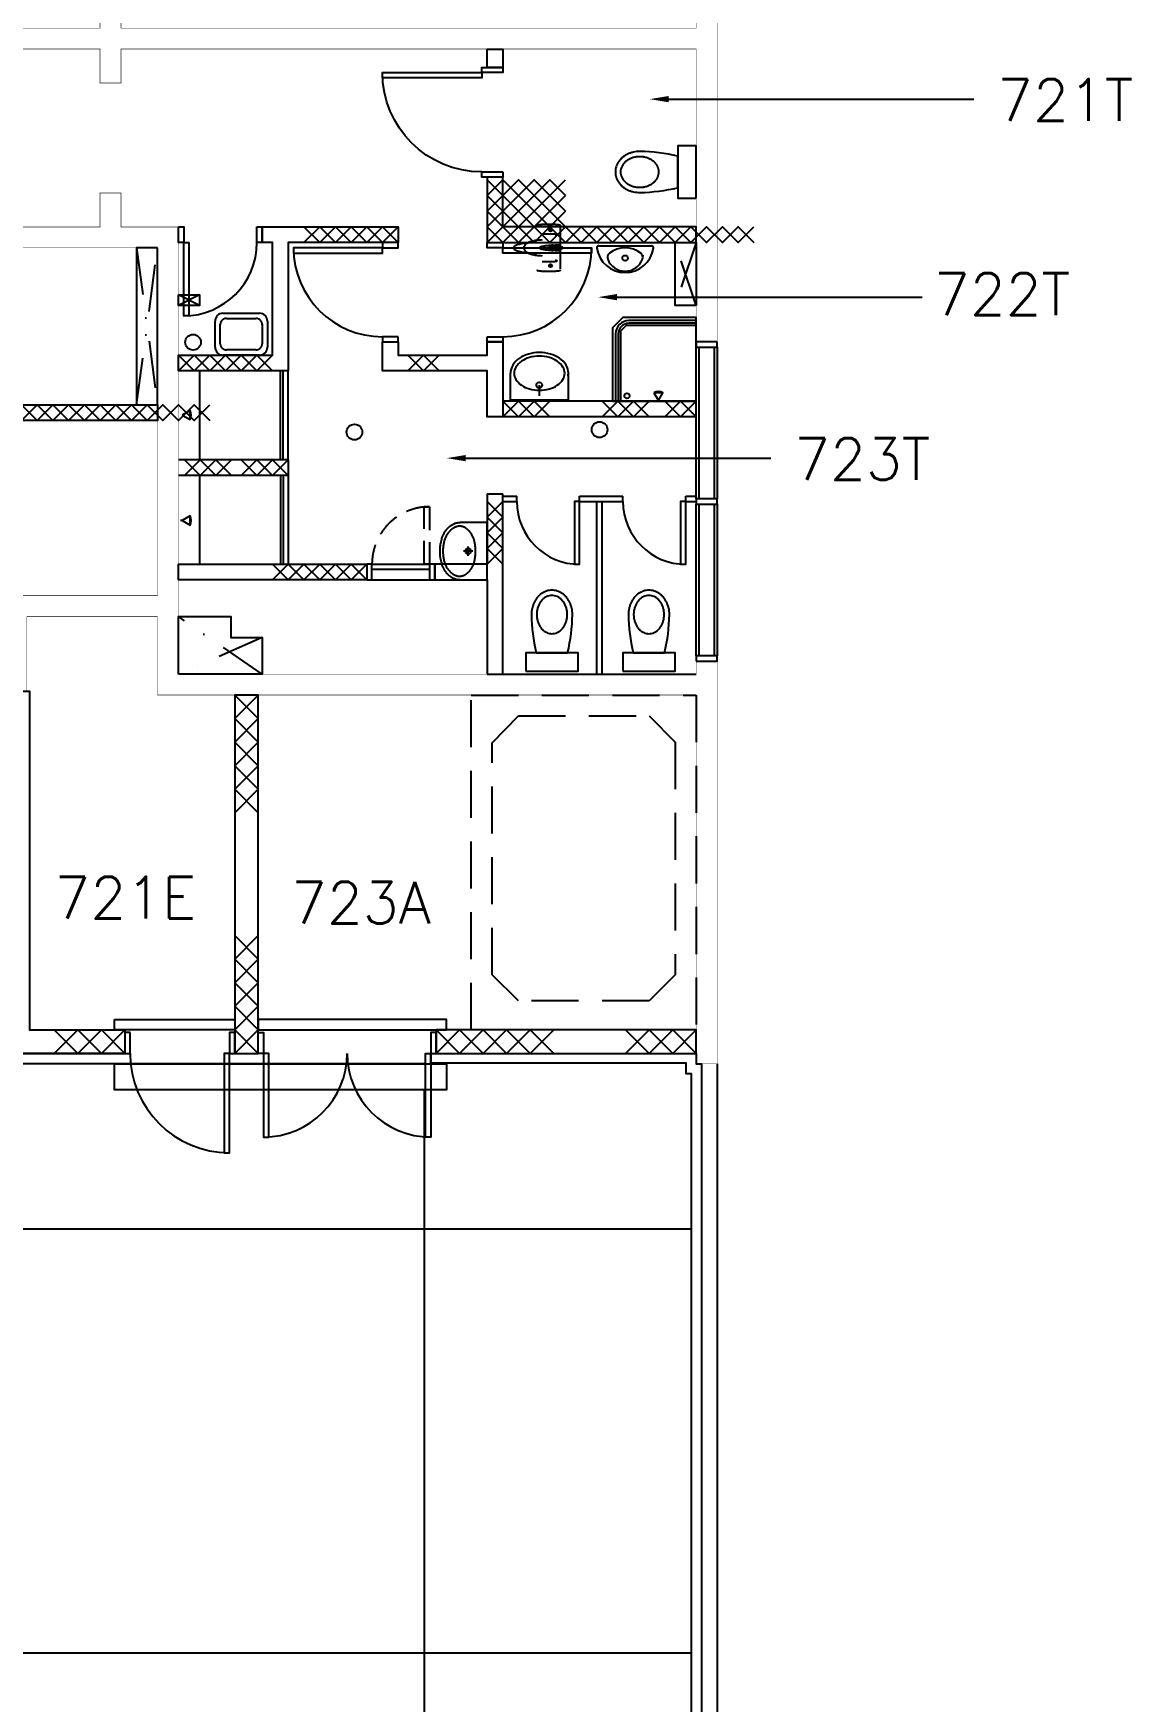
# Model space of a CAD drawing. Header units: millimetres. Extents: x -68474 to 336725, y -113450 to 40976.
# Drawn here: x 130012 to 140513, y -95946 to -80000 of the extents above; entities that cross this region are included whole.
import ezdxf

# ---------------------------------------------------------------- set-up
doc = ezdxf.new("R2010")
doc.units = ezdxf.units.MM
doc.header["$LTSCALE"] = 900
for name, pattern in [('s5152a$0$DASHDOT', [1, 0.5, -0.25, 0, -0.25]), ('s5152a$0$DASHED', [0.75, 0.5, -0.25]), ('s5152a$0$HIDDEN', [0.375, 0.25, -0.125])]:
    doc.linetypes.add(name, pattern=pattern)
for name, color, linetype in [('s5152a$0$11', 7, 'Continuous'), ('s5152a$0$20', 7, 'Continuous'), ('s5152a$0$22', 7, 'Continuous'), ('s5152a$0$23', 7, 'Continuous'), ('s5152a$0$25', 7, 'Continuous'), ('s5152a$0$30', 7, 'Continuous'), ('s5152a$0$45', 7, 'Continuous'), ('s5152a$0$49', 7, 'Continuous'), ('s5152a$0$7', 7, 'Continuous'), ('s5152a$0$DIM', 2, 'Continuous'), ('s5152a$0$NEW1', 1, 'Continuous'), ('s5152a$0$NEW2', 2, 'Continuous'), ('s5152a$0$NEW3', 3, 'Continuous'), ('s5152a$0$NEW4', 11, 'Continuous'), ('s5152a$0$ROOM-NO', 4, 'Continuous')]:
    doc.layers.add(name, color=color, linetype=linetype)
doc.styles.add('s5152a$0$STANDARD', font='SIMPLEX')

# ---------------------------------------------------------------- blocks, each defined once
blk = doc.blocks.new('s5152a$0$D1700A')
at = {"layer": 's5152a$0$30', "color": 14, "linetype": 'Continuous'}
for points in [[(0, 0), (0.05, 0), (0.05, 1), (0.1, 1), (0.1, 0.2), (0, 0.2), (0, 0)], [(1.7, 0), (1.65, 0), (1.65, 1), (1.6, 1), (1.6, 0.2), (1.7, 0.2), (1.7, 0)]]:
    blk.add_lwpolyline(points, dxfattribs=at)
for centre, start, end in [((0.05, 0.2), 0, 90), ((1.650003, 0.2), 90, 180)]:
    blk.add_arc(centre, 0.800001, start, end, dxfattribs=at)
blk = doc.blocks.new('s5152a$0$D1050A')
at = {"layer": 's5152a$0$30', "color": 4, "linetype": 'Continuous'}
for points in [[(0.05, 0.2), (0.1, 0.2), (0.1, 1.15), (0.05, 1.15)], [(0, 0), (0.05, 0), (0.05, 0.2), (0, 0.2)], [(1, 0), (1.05, 0), (1.05, 0.2), (1, 0.2)]]:
    blk.add_lwpolyline(points, close=True, dxfattribs=at)
blk.add_arc((0.05, 0.2), 0.95, 0, 90, dxfattribs=at)
blk = doc.blocks.new('s5152a$0$HAT15')
at = {"layer": 's5152a$0$22', "color": 10, "linetype": 'Continuous'}
for points in [[(0, 0.15), (0.15, 0), (0.3, 0.15), (0.45, 0), (0.6, 0.15), (0.75, 0)], [(0, 0), (0.15, 0.15), (0.3, 0), (0.45, 0.15), (0.6, 0), (0.75, 0.15)]]:
    blk.add_lwpolyline(points, dxfattribs=at)
blk = doc.blocks.new('s5152a$0$SWHB')
at = {"layer": 's5152a$0$49', "color": 2, "linetype": 'Continuous'}
for p, q in [((0.025, 0.4), (0.025, 0)), ((0.105, 0.37), (0.135, 0.37)), ((0.12, 0.385), (0.12, 0.355)), ((0.07, 0.2), (0.14, 0.2)), ((0.105, 0.165), (0.105, 0.235)), ((0.135, 0.03), (0.105, 0.03)), ((0.12, 0.045), (0.12, 0.015))]:
    blk.add_line(p, q, dxfattribs=at)
for points in [[(0.25, 0.413729, 0.099389), (0.246676, 0.415538, 0.020579), (0.242932, 0.41655, 0.019083), (0.235844, 0.418024, 0.009327), (0.228678, 0.419094, 0.008163), (0.218459, 0.42028, 0.005426), (0.208211, 0.421189, 0.004951), (0.195575, 0.422052, 0.003907), (0.182925, 0.422692, 0.003707), (0.168737, 0.423195, 0.00331), (0.154543, 0.4235, 0.003249), (0.139772, 0.423625, 0.003224), (0.125, 0.423559, 0.003268), (0.110652, 0.42331, 0.003598), (0.096309, 0.422864, 0.003771), (0.083361, 0.422273, 0.004679), (0.070425, 0.421463, 0.005094), (0.059755, 0.42059, 0.007423), (0.049112, 0.419451, 0.008434), (0.041434, 0.418396, 0.016175), (0.033822, 0.416966, 0.018015), (0.029563, 0.415922, 0.070243), (0.025598, 0.414176, 0.179913), (0.02471, 0.412769, 0.268919), (0.025, 0.411272)], [(0.2, 0.329225, 0.006402), (0.192472, 0.329918, 0.004385), (0.18493, 0.330448, 0.004026), (0.175781, 0.33094, 0.003243), (0.166627, 0.331299, 0.003094), (0.156484, 0.33157, 0.002809), (0.146339, 0.331722, 0.002771), (0.135894, 0.331762, 0.002793), (0.125449, 0.331686, 0.002845), (0.115413, 0.331501, 0.003188), (0.10538, 0.331194, 0.00336), (0.096437, 0.330806, 0.004261), (0.0875, 0.330281, 0.004671), (0.080256, 0.329729, 0.007043), (0.073028, 0.329008, 0.008047), (0.067968, 0.328359, 0.016609), (0.062949, 0.327461, 0.017138), (0.06033, 0.326865, 0.092607), (0.057951, 0.325747, 0.297366), (0.057783, 0.324838, 0.184769), (0.058374, 0.323982, 0.063782), (0.0612, 0.322911, 0.015332), (0.064189, 0.322287, 0.014045), (0.069577, 0.321416, 0.007274), (0.075, 0.320776)], [(0.075, 0.2125, 0.005438), (0.065292, 0.212396, 0.005719), (0.055589, 0.212074, 0.005905), (0.046536, 0.211566, 0.00692), (0.0375, 0.210826, 0.007399), (0.029716, 0.209967, 0.009905), (0.021967, 0.208839, 0.011032), (0.015969, 0.207717, 0.017937), (0.010048, 0.20625, 0.020879), (0.006189, 0.204996, 0.047975), (0.002556, 0.203236, 0.068124), (0.00084, 0.201861, 0.186356), (0, 0.2, 0.186356), (0.00084, 0.19814, 0.068124), (0.002556, 0.196765, 0.047975), (0.006189, 0.195004, 0.020879), (0.010048, 0.19375, 0.017937), (0.015969, 0.192284, 0.011032), (0.021967, 0.191161, 0.009905), (0.029716, 0.190034, 0.007399), (0.0375, 0.189175, 0.00692), (0.046536, 0.188435, 0.005905), (0.055589, 0.187926, 0.005719), (0.065292, 0.187605, 0.005438), (0.075, 0.1875)], [(0.025, 0.175, 0.004078), (0.050886, 0.17521, 0.004292), (0.076764, 0.175852, 0.004433), (0.100894, 0.176868, 0.005207), (0.125, 0.17835, 0.005573), (0.145738, 0.180065, 0.007505), (0.166422, 0.182323, 0.00837), (0.182374, 0.184559, 0.013844), (0.198205, 0.1875, 0.016014), (0.208381, 0.189964, 0.039812), (0.218186, 0.19353, 0.055445), (0.222657, 0.196087, 0.233017), (0.225, 0.2, 0.233017), (0.222657, 0.203914, 0.055445), (0.218186, 0.206471, 0.039812), (0.208381, 0.210036, 0.016014), (0.198205, 0.2125, 0.013844), (0.182374, 0.215442, 0.00837), (0.166422, 0.217678, 0.007505), (0.145738, 0.219935, 0.005573), (0.125, 0.221651, 0.005207), (0.100894, 0.223132, 0.004433), (0.076764, 0.224149, 0.004292), (0.050886, 0.224791, 0.004078), (0.025, 0.225)], [(0.2, 0.125, 0.013988), (0.222684, 0.125631, 0.014591), (0.245294, 0.127556, 0.014992), (0.266519, 0.130626, 0.01706), (0.2875, 0.135048, 0.018032), (0.305868, 0.140275, 0.02254), (0.323744, 0.146967, 0.024565), (0.338112, 0.153929, 0.033825), (0.351555, 0.1625, 0.038083), (0.361154, 0.170753, 0.055183), (0.369038, 0.180589, 0.062682), (0.373365, 0.189909, 0.076588), (0.375001, 0.2, 0.076588), (0.373365, 0.210092, 0.062682), (0.369038, 0.219412, 0.055183), (0.361154, 0.229248, 0.038083), (0.351555, 0.2375, 0.033825), (0.338112, 0.246072, 0.024565), (0.323744, 0.253033, 0.02254), (0.305868, 0.259726, 0.018032), (0.2875, 0.264952, 0.01706), (0.266519, 0.269374, 0.014992), (0.245294, 0.272445, 0.014591), (0.222684, 0.27437, 0.013988), (0.2, 0.275)], [(0.25, 0.15, 0.007251), (0.27913, 0.150419, 0.007617), (0.308235, 0.151704, 0.00786), (0.335411, 0.15374, 0.009172), (0.362501, 0.156699, 0.009791), (0.385893, 0.160142, 0.012973), (0.4091, 0.164645, 0.014411), (0.427178, 0.169161, 0.022771), (0.444856, 0.175, 0.026586), (0.456617, 0.18014, 0.054634), (0.467334, 0.187059, 0.074244), (0.472615, 0.19285, 0.144765), (0.475001, 0.2, 0.144765), (0.472615, 0.207151, 0.074244), (0.467334, 0.212941, 0.054634), (0.456617, 0.219861, 0.026586), (0.444856, 0.225, 0.022771), (0.427178, 0.23084, 0.014411), (0.4091, 0.235356, 0.012973), (0.385893, 0.239859, 0.009791), (0.362501, 0.243302, 0.009172), (0.335411, 0.246261, 0.00786), (0.308235, 0.248297, 0.007617), (0.27913, 0.249581, 0.007251), (0.25, 0.25)], [(0.075, 0.079225, 0.007274), (0.069577, 0.078584, 0.014045), (0.064189, 0.077714, 0.015332), (0.0612, 0.07709, 0.063782), (0.058374, 0.076018, 0.184769), (0.057783, 0.075163, 0.297366), (0.057951, 0.074253, 0.092607), (0.06033, 0.073136, 0.017138), (0.062949, 0.072539, 0.016609), (0.067968, 0.071642, 0.008047), (0.073028, 0.070993, 0.007043), (0.080256, 0.070272, 0.004671), (0.0875, 0.06972, 0.004261), (0.096437, 0.069195, 0.00336), (0.10538, 0.068806, 0.003188), (0.115413, 0.0685, 0.002845), (0.125449, 0.068315, 0.002793), (0.135894, 0.068239, 0.002771), (0.146339, 0.068279, 0.002809), (0.156484, 0.06843, 0.003094), (0.166627, 0.068701, 0.003243), (0.175781, 0.069061, 0.004026), (0.18493, 0.069553, 0.004385), (0.192472, 0.070083, 0.006402), (0.2, 0.070776)], [(0.025, -0.011271, 0.268919), (0.02471, -0.012768, 0.179913), (0.025598, -0.014175, 0.070243), (0.029563, -0.015921, 0.018015), (0.033822, -0.016965, 0.016175), (0.041434, -0.018396, 0.008434), (0.049112, -0.019451, 0.007423), (0.059755, -0.02059, 0.005094), (0.070425, -0.021462, 0.004679), (0.083361, -0.022272, 0.003771), (0.096309, -0.022863, 0.003598), (0.110652, -0.023309, 0.003268), (0.125, -0.023558, 0.003224), (0.139772, -0.023624, 0.003249), (0.154543, -0.023499, 0.00331), (0.168737, -0.023195, 0.003707), (0.182925, -0.022691, 0.003907), (0.195575, -0.022052, 0.004951), (0.208211, -0.021188, 0.005426), (0.218459, -0.02028, 0.008163), (0.228678, -0.019093, 0.009327), (0.235844, -0.018023, 0.019083), (0.242932, -0.016549, 0.020579), (0.246676, -0.015537, 0.099389), (0.25, -0.013729)]]:
    blk.add_lwpolyline(points, format="xyb", dxfattribs=at)
for centre, radius in [((0.12, 0.370001), 0.015), ((0.105, 0.2), 0.025), ((0.12, 0.03), 0.015)]:
    blk.add_circle(centre, radius, dxfattribs=at)
blk = doc.blocks.new('s5152a$0$H900')
at = {"layer": 's5152a$0$22', "color": 1, "linetype": 'Continuous'}
for points in [[(0, 0), (0.15, 0.15), (0.3, 0), (0.45, 0.15), (0.6, 0), (0.75, 0.15), (0.9, 0)], [(0, 0.15), (0.15, 0), (0.3, 0.15), (0.45, 0), (0.6, 0.15), (0.75, 0), (0.9, 0.15)]]:
    blk.add_lwpolyline(points, dxfattribs=at)
blk = doc.blocks.new('s5152a$0$CSINK')
at = {"layer": 's5152a$0$49', "color": 2, "linetype": 'Continuous'}
for p, q in [((0, 0.075), (0, 0.325)), ((0.075, 0.4), (0.425, 0.4)), ((0.11, 0.35), (0.39, 0.35)), ((0.5, 0.325), (0.5, 0.075)), ((0.05, 0.1062), (0.05, 0.2938)), ((0.45, 0.2938), (0.45, 0.1062)), ((0.425, 0), (0.075, 0)), ((0.39, 0.05), (0.11, 0.05))]:
    blk.add_line(p, q, dxfattribs=at)
for points in [[(0.11, 0.350001, 0.03065), (0.102177, 0.349519, 0.030839), (0.094471, 0.348084, 0.030964), (0.08706, 0.345725, 0.031496), (0.08, 0.342465, 0.031724), (0.0735, 0.338393, 0.032492), (0.067574, 0.333525, 0.032773), (0.06242, 0.328016, 0.033593), (0.058039, 0.321876, 0.033855), (0.054579, 0.315296, 0.034491), (0.052045, 0.308309, 0.03465), (0.050517, 0.301101, 0.034891), (0.05, 0.29375)], [(0.450001, 0.29375, 0.034891), (0.449484, 0.301101, 0.03465), (0.447956, 0.308309, 0.034491), (0.445422, 0.315296, 0.033855), (0.441962, 0.321876, 0.033593), (0.437581, 0.328016, 0.032773), (0.432427, 0.333525, 0.032492), (0.426501, 0.338393, 0.031724), (0.420001, 0.342465, 0.031496), (0.412941, 0.345725, 0.030964), (0.40553, 0.348084, 0.030839), (0.397824, 0.349519, 0.03065), (0.390001, 0.350001)], [(0.05, 0.10625, 0.034891), (0.050517, 0.0989, 0.03465), (0.052045, 0.091692, 0.034491), (0.054579, 0.084704, 0.033855), (0.058039, 0.078125, 0.033593), (0.06242, 0.071985, 0.032773), (0.067574, 0.066475, 0.032492), (0.0735, 0.061608, 0.031724), (0.08, 0.057536, 0.031496), (0.08706, 0.054276, 0.030964), (0.094471, 0.051917, 0.030839), (0.102177, 0.050482, 0.03065), (0.11, 0.05)], [(0.390001, 0.05, 0.03065), (0.397824, 0.050482, 0.030839), (0.40553, 0.051917, 0.030964), (0.412941, 0.054276, 0.031496), (0.420001, 0.057536, 0.031724), (0.426501, 0.061608, 0.032492), (0.432427, 0.066475, 0.032773), (0.437581, 0.071985, 0.033593), (0.441962, 0.078125, 0.033855), (0.445422, 0.084704, 0.034491), (0.447956, 0.091692, 0.03465), (0.449484, 0.0989, 0.034891), (0.450001, 0.10625)]]:
    blk.add_lwpolyline(points, format="xyb", dxfattribs=at)
for centre, start, end in [((0.075, 0.325001), 90, 180), ((0.425001, 0.325001), 0, 90), ((0.075, 0.075), 180, 270), ((0.425001, 0.075), 270, 0)]:
    blk.add_arc(centre, 0.075, start, end, dxfattribs=at)
blk = doc.blocks.new('s5152a$0$WHB')
at = {"layer": 's5152a$0$49', "color": 2, "linetype": 'Continuous'}
for p, q in [((-0.275, -0.1358), (-0.275, -0.224)), ((-0.319, -0.18), (-0.231, -0.18))]:
    blk.add_line(p, q, dxfattribs=at)
blk.add_lwpolyline([(-0.5499, -0.257), (-0.5499, 0), (0, 0), (0, -0.257)], dxfattribs=at)
for points in [[(-0.2749, -0.1127, 0.004239), (-0.289204, -0.113251, 0.002651), (-0.3035, -0.114, 0.003533), (-0.31721, -0.114869, 0.006003), (-0.3309, -0.116, 0.015073), (-0.34193, -0.117427, 0.005128), (-0.3529, -0.1193, 0.012086), (-0.365606, -0.121897, 0.007915), (-0.3782, -0.125, 0.017555), (-0.394382, -0.129857, 0.016389), (-0.4102, -0.1358, 0.012678), (-0.421941, -0.140931, 0.028606), (-0.4332, -0.147, 0.005075), (-0.441524, -0.152288, 0.008504), (-0.4497, -0.1578, 0.002696), (-0.457488, -0.163282, 0.012777), (-0.4651, -0.169, 0.01603), (-0.471331, -0.174302, 0.016779), (-0.4772, -0.18, 0.006146), (-0.482301, -0.18541, 0.012077), (-0.4872, -0.191, 0.004888), (-0.491647, -0.196462, 0.003638), (-0.496, -0.202, 0.008947), (-0.499981, -0.207341, 0.006073), (-0.5038, -0.2128, 0.039408), (-0.506807, -0.218138, 0.017301), (-0.5092, -0.2238, 0.017623), (-0.513063, -0.234644, 0.033372), (-0.5158, -0.2458, 0.018563), (-0.516526, -0.251381, 0.012968), (-0.5169, -0.257, 0.012131), (-0.517005, -0.262402, 0.016663), (-0.5168, -0.2678, 0.029632), (-0.515325, -0.278934, 0.031912), (-0.5125, -0.2898, 0.01542), (-0.510432, -0.295474, 0.017108), (-0.508, -0.301, 0.002382), (-0.505364, -0.306433, 0.00952), (-0.5026, -0.3118, 0.009627), (-0.499383, -0.317448, 0.005168), (-0.496, -0.323, 0.013642), (-0.4923, -0.328605, 0.013648), (-0.4883, -0.334, 0.020386), (-0.483532, -0.339563, 0.012995), (-0.4784, -0.3448, 0.006177), (-0.472406, -0.350518, 0.012992), (-0.4662, -0.356, 0.001911), (-0.459656, -0.361407, -0.00085), (-0.4531, -0.3668, -0.002763), (-0.446549, -0.372299, 0.002623), (-0.44, -0.3778, 0.05247), (-0.430413, -0.38396, 0.00623), (-0.4201, -0.389, 0.021349), (-0.40648, -0.394932, 0.010161), (-0.3925, -0.4, 0.016064), (-0.372847, -0.406015, 0.009991), (-0.3529, -0.411, 0.017366), (-0.335986, -0.414265, 0.012989), (-0.3189, -0.4165, 0.01392), (-0.296931, -0.418207, 0.013692), (-0.2749, -0.4187, 0.012459), (-0.252921, -0.41804, 0.012166), (-0.231, -0.4163, 0.011998), (-0.213873, -0.414128, 0.016069), (-0.1969, -0.411, 0.011274), (-0.176834, -0.406224, 0.025447), (-0.1572, -0.4, 0.011112), (-0.144438, -0.394863, 0.017831), (-0.132, -0.389, 0.002905), (-0.121887, -0.383776, 0.025327), (-0.1121, -0.378, 0.00801), (-0.10424, -0.372551, 0.011565), (-0.0966, -0.3668, 0.003173), (-0.089937, -0.361475, 0.008314), (-0.0834, -0.356, 0.007853), (-0.077264, -0.350493, 0.007586), (-0.0713, -0.3448, 0.011579), (-0.066181, -0.339552, 0.019406), (-0.0614, -0.334, 0.014434), (-0.057382, -0.328617, 0.016024), (-0.0537, -0.323, 0.005126), (-0.050381, -0.31744, 0.007114), (-0.0472, -0.3118, 0.007738), (-0.044393, -0.306429, 0.002848), (-0.0417, -0.301, 0.021656), (-0.039297, -0.295482, 0.014757), (-0.0373, -0.2898, 0.027907), (-0.034472, -0.279028, 0.034296), (-0.033, -0.268, 0.016613), (-0.032856, -0.262501, 0.009533), (-0.033, -0.257, 0.010392), (-0.033345, -0.251385, 0.017332), (-0.034, -0.2458, 0.037977), (-0.036661, -0.234723, 0.020366), (-0.0406, -0.224, 0.016669), (-0.043134, -0.21826, 0.03136), (-0.0462, -0.2128, 0.006089), (-0.049858, -0.207335, 0.01105), (-0.0537, -0.202, 0.005719), (-0.05808, -0.196344, 0.006781), (-0.0626, -0.1908, 0.012108), (-0.067454, -0.185313, 0.005553), (-0.0725, -0.18, 0.016017), (-0.078354, -0.174343, 0.010389), (-0.0845, -0.169, 0.020034), (-0.092125, -0.163162, 0.010765), (-0.1001, -0.1578, 0.013175), (-0.109299, -0.15223, 0.005172), (-0.1187, -0.147, 0.012528), (-0.130085, -0.141168, 0.007684), (-0.1417, -0.1358, 0.017552), (-0.156402, -0.129848, 0.019466), (-0.1715, -0.125, 0.012068), (-0.184124, -0.121804, 0.015156), (-0.1969, -0.1193, 0.00473), (-0.20783, -0.117603, 0.008692), (-0.2188, -0.1162, 0.005092), (-0.232536, -0.114838, 0.0067), (-0.2463, -0.1138, 0.005974), (-0.260594, -0.113101, 0.004448), (-0.2749, -0.1127)], [(-0.5499, -0.257, -0.002263), (-0.549724, -0.267938, 0.036796), (-0.5488, -0.2788, 0.020421), (-0.546385, -0.289895, 0.014498), (-0.5432, -0.3008, 0.010932), (-0.539394, -0.312137, 0.038908), (-0.5345, -0.323, 0.008498), (-0.528085, -0.334012, 0.008482), (-0.5213, -0.3448, -0.000875), (-0.517665, -0.350522, 0.031206), (-0.5137, -0.356, 0.012082), (-0.508833, -0.361474, 0.003111), (-0.5038, -0.3668, 0.003418), (-0.498358, -0.372457, 0.006942), (-0.4928, -0.378, 0.02136), (-0.486346, -0.383668, 0.004577), (-0.4796, -0.389, 0.010329), (-0.472016, -0.394741, 0.020459), (-0.4641, -0.4, 0.011097), (-0.454214, -0.405612, 0.000222), (-0.4442, -0.411, 0.005265), (-0.433797, -0.416491, 0.003486), (-0.4233, -0.4218, 0.03693), (-0.407126, -0.428284, 0.017242), (-0.3903, -0.433, 0.00772), (-0.365676, -0.438744, 0.00623), (-0.3409, -0.4438, 0.007249), (-0.329931, -0.445752, 0.011082), (-0.3189, -0.4473, 0.017141), (-0.296937, -0.44907, 0.013335), (-0.2749, -0.4495, 0.011832), (-0.252918, -0.448864, 0.013868), (-0.231, -0.4471, 0.010346), (-0.219921, -0.445647, 0.007504), (-0.2089, -0.4438, 0.007334), (-0.183976, -0.438946, 0.014721), (-0.1593, -0.433, 0.021098), (-0.143742, -0.427981, 0.016671), (-0.1286, -0.4218, 0.002597), (-0.116958, -0.416588, 0.013831), (-0.1055, -0.411, 0.006107), (-0.095486, -0.405597, 0.013889), (-0.0857, -0.3998, 0.009703), (-0.077806, -0.394602, 0.01659), (-0.0702, -0.389, 0.007376), (-0.063502, -0.383568, 0.018682), (-0.0571, -0.3778, 0.004037), (-0.051612, -0.372338, 0.002917), (-0.0462, -0.3668, 0.003488), (-0.041091, -0.361454, 0.007308), (-0.0361, -0.356, 0.034111), (-0.032062, -0.350644, 0.001258), (-0.0284, -0.345, 0.012547), (-0.021568, -0.33404, 0.008451), (-0.0152, -0.3228, 0.032813), (-0.01028, -0.312022, 0.01499), (-0.0064, -0.3008, 0.017513), (-0.003328, -0.2899, 0.020828), (-0.0011, -0.2788, 0.031844), (-0.000225, -0.267931, -0.001864), (0, -0.257)]]:
    blk.add_lwpolyline(points, format="xyb", dxfattribs=at)
blk.add_circle((-0.274895, -0.179899), 0.0275, dxfattribs=at)
blk = doc.blocks.new('s5152a$0$H600')
at = {"layer": 's5152a$0$22', "color": 10, "linetype": 'Continuous'}
for points in [[(0, 0), (0.15, 0.15), (0.3, 0), (0.45, 0.15), (0.6, 0)], [(0, 0.15), (0.15, 0), (0.3, 0.15), (0.45, 0), (0.6, 0.15)]]:
    blk.add_lwpolyline(points, dxfattribs=at)
blk = doc.blocks.new('s5152a$0$H750')
at = {"layer": 's5152a$0$22', "color": 11, "linetype": 'Continuous'}
for points in [[(0, 0.15), (0.15, 0), (0.3, 0.15), (0.45, 0), (0.6, 0.15), (0.75, 0)], [(0, 0), (0.15, 0.15), (0.3, 0), (0.45, 0.15), (0.6, 0), (0.75, 0.15)]]:
    blk.add_lwpolyline(points, dxfattribs=at)
blk = doc.blocks.new('s5152a$0$H450')
at = {"layer": 's5152a$0$22', "color": 10, "linetype": 'Continuous'}
for points in [[(0, 0), (0.15, 0.15), (0.3, 0), (0.45, 0.15)], [(0, 0.15), (0.15, 0), (0.3, 0.15), (0.45, 0)]]:
    blk.add_lwpolyline(points, dxfattribs=at)

msp = doc.modelspace()

# ---------------------------------------------------------------- linework, layer by layer
at = {"layer": 's5152a$0$11', "color": 2, "linetype": 's5152a$0$DASHDOT'}
for p, q in [((131000, -82050), (131200, -83550)), ((131000, -83550), (131200, -82050)), ((136350, -82600), (136150, -82000)), ((136350, -82000), (136150, -82600)), ((136350, -82000), (136150, -82600)), ((136350, -82600), (136150, -82000)), ((131600, -82600), (131400, -82500)), ((131600, -82500), (131400, -82600)), ((132200, -86125), (131400, -85575)), ((132200, -85775), (131400, -86125))]:
    msp.add_line(p, q, dxfattribs=at)
at = {"layer": 's5152a$0$11', "color": 3, "linetype": 'Continuous', "const_width": 5}
for points in [[(129750.2, -75749.8), (129750.2, -75550), (130850.2, -75549.8), (130850.2, -79950), (136350, -79950), (136350, -78799.9), (136550.2, -78799.9), (136550.2, -82949.9), (136350, -82949.9), (136350, -80150), (130850.2, -80150), (130850.2, -80475), (130650.2, -80475), (130650.2, -80150), (129750, -80150), (129750, -79950), (130650.2, -79950), (130650.2, -75749.8)], [(129750, -82050), (129750, -81850), (130650, -81850), (130650, -81525), (130850, -81525), (130850, -81850), (131400, -81850), (131400, -86125), (136350, -86125), (136350, -86000), (136550, -86000), (136550.2, -89850), (136350.2, -89850), (136350, -86325), (131200, -86325), (131200, -85575), (129950, -85575), (129950, -86287.4), (129750, -86287.4), (129750, -85375), (131200, -85375), (131200, -82050)]]:
    msp.add_lwpolyline(points, close=True, dxfattribs=at)
at = {"layer": 's5152a$0$11', "color": 14, "linetype": 'Continuous'}
msp.add_lwpolyline([(134350, -82000), (134500, -82000), (134500, -82000), (136350, -82000), (136350, -81850), (134500, -81850), (134500, -81375), (134350, -81375)], close=True, dxfattribs=at)
at = {"layer": 's5152a$0$11', "color": 2, "linetype": 'Continuous'}
for points in [[(131200, -82050), (131000, -82050), (131000, -83550), (131200, -83550)], [(136350, -82600), (136150, -82600), (136150, -82000), (136350, -82000)], [(136350, -82600), (136150, -82600), (136150, -82000), (136350, -82000)], [(131400, -82500), (131600, -82500), (131600, -82600), (131400, -82600)], [(131400, -86125), (131400, -85575), (131900, -85575), (131900, -85775), (132200, -85775), (132200, -86125)]]:
    msp.add_lwpolyline(points, close=True, dxfattribs=at)
at = {"layer": 's5152a$0$11', "color": 1, "linetype": 'Continuous'}
msp.add_lwpolyline([(129750, -83550), (129750, -83550), (129900, -83550), (129900, -83550), (131200, -83550), (131200, -83700), (129750, -83700)], close=True, dxfattribs=at)
at = {"layer": 's5152a$0$11', "color": 2, "linetype": 's5152a$0$DASHED'}
for points in [[(136350, -89524), (134200, -89524), (134200, -86325), (136350, -86325)], [(135900, -89249), (134650, -89249), (134400, -88999), (134400, -86781), (134650, -86525), (135900, -86525), (136150, -86775), (136150, -88999)]]:
    msp.add_lwpolyline(points, close=True, dxfattribs=at)
at = {"layer": 's5152a$0$20'}
for p, q in [((133744.01132, -83225), (133594.01162, -83075)), ((133744.01132, -83075), (133594.01282, -83224.9985))]:
    msp.add_line(p, q, dxfattribs=at)
at = {"layer": 's5152a$0$20', "color": 14, "linetype": 'Continuous'}
for p, q in [((134350, -84400.10055), (134350, -85075)), ((134350, -84400.10055), (134500, -84400.10055)), ((134500, -85075), (134500, -84400.10055)), ((134350, -85075), (133850, -85075)), ((133850, -85075), (133850, -85225)), ((134500, -86125), (134500, -85075)), ((133850, -85225), (134350, -85225)), ((134350, -85225), (134350, -86125)), ((134350, -86125), (134500, -86125))]:
    msp.add_line(p, q, dxfattribs=at)
for points in [[(134350, -80150), (134500, -80150), (134500, -80325), (134350, -80325)], [(132450, -83225), (131400, -83225), (131400, -83075), (132300, -83075), (132300, -82000), (132200, -82000), (132200, -81850), (133500, -81850), (133500, -82000), (132450, -82000)], [(133200, -85225), (131400, -85225), (131400, -85075), (133200, -85075)]]:
    msp.add_lwpolyline(points, close=True, dxfattribs=at)
at = {"layer": 's5152a$0$20'}
msp.add_lwpolyline([(134500.0012, -83075), (134500, -83225), (134500, -83666.18343), (134350, -83666.18343), (134350, -83225), (133350, -83225), (133350, -82950), (133500, -82950), (133500, -83075), (134350, -83075), (134350, -82950), (134500, -82950), (134500, -83075)], dxfattribs=at)
at = {"layer": 's5152a$0$20', "color": 11, "linetype": 'Continuous'}
for points in [[(128800.1, -86512.4), (128800.1, -86287.4), (129975, -86287.4), (129975, -89524.5), (130887.5, -89524.5), (130887.5, -89749.5), (129750, -89749.5), (129750, -86512.4)], [(131937.5, -89749.5), (132162.5, -89749.5), (132162.5, -86325), (131937.5, -86325)], [(133862.5, -89749.5), (136350, -89749.5), (136350, -89524.5), (133862.5, -89524.5)]]:
    msp.add_lwpolyline(points, close=True, dxfattribs=at)
at = {"layer": 's5152a$0$23', "color": 6, "linetype": 'Continuous'}
for points in [[(136550, -82949.9), (136350, -82949.9), (136350, -82999.9), (136550, -82999.9)], [(136375, -84450), (136350, -84450), (136350, -82999.9), (136375, -82999.9)], [(136550, -84450), (136525, -84450), (136525, -82999.9), (136550, -82999.9)], [(136550, -84450), (136350, -84450), (136350, -84500), (136550, -84500)], [(136375, -85950), (136350, -85950), (136350, -84500), (136375, -84500)], [(136550, -85950), (136525, -85950), (136525, -84500), (136550, -84500)], [(136350, -86000), (136550, -86000), (136550, -85950), (136350, -85950)]]:
    msp.add_lwpolyline(points, close=True, dxfattribs=at)
at = {"layer": 's5152a$0$23', "color": 2, "linetype": 'Continuous'}
for points in [[(112755.1, -111755), (129655, -111755), (129655, -101005), (136304.5, -101005), (136305.2, -89945), (136255.2, -89945), (136255.2, -89844.5), (133812.5, -89844.5), (133812.5, -89749.5), (136350, -89749.5), (136350.2, -89850), (136400.2, -89850), (136399.5, -101100), (129750, -101100), (129750, -111850), (112630.4, -111850)], [(136550.2, -89850), (136549.5, -101250), (129900, -101250), (129900, -112000), (112432.7, -112000)]]:
    msp.add_lwpolyline(points, dxfattribs=at)
at = {"layer": 's5152a$0$25', "color": 14, "linetype": 'Continuous'}
msp.add_line((133762.5, -89849.5), (129650, -89849.5), dxfattribs=at)
msp.add_lwpolyline([(120700.1, -86512.4), (122700.1, -86512.4), (125700.1, -86512.4), (129750, -86512.4), (129750, -89749.5), (130887.5, -89749.5)], dxfattribs=at)
at = {"layer": 's5152a$0$25', "color": 4, "linetype": 'Continuous'}
msp.add_lwpolyline([(130787.5, -89849.5), (133962.5, -89849.5), (133962.5, -90099.5), (130787.5, -90099.5)], close=True, dxfattribs=at)
at = {"layer": 's5152a$0$30', "color": 4, "linetype": 'Continuous'}
msp.add_line((133250, -85225), (133800, -85225), dxfattribs=at)
for points in [[(131400, -81850), (131450, -81850), (131450, -82000), (131400, -82000)], [(132150, -81850), (132200, -81850), (132200, -82000), (132150, -82000)], [(131450, -82000), (131500, -82000), (131500, -82700), (131450, -82700)], [(133350, -82050), (132500, -82050), (132500, -82100), (133350, -82100), (133350, -82050), (133500, -82050), (133500, -82000), (133350, -82000)], [(134500, -82050), (135350, -82050), (135350, -82100), (134500, -82100), (134500, -82050), (134350, -82050), (134350, -82000), (134500, -82000)], [(133500, -82900), (133350, -82900), (133350, -82950), (133500, -82950)], [(134350, -82900), (134500, -82900), (134500, -82950), (134350, -82950)], [(133250, -85075), (133200, -85075), (133200, -85225), (133250, -85225)], [(133250, -85075), (133800, -85075), (133800, -85125), (133250, -85125)], [(133850, -85075), (133800, -85075), (133800, -85225), (133850, -85225)], [(130787.5, -89424.5), (131937.5, -89424.5), (131937.5, -89524.5), (130787.5, -89524.5)], [(132162.5, -89524.5), (133962.5, -89524.5), (133962.5, -89424.5), (132162.5, -89424.5)]]:
    msp.add_lwpolyline(points, close=True, dxfattribs=at)
at = {"layer": 's5152a$0$30', "color": 4, "linetype": 's5152a$0$HIDDEN'}
msp.add_lwpolyline([(133800, -84525), (133800, -85075), (133750, -85075), (133750, -84525)], close=True, dxfattribs=at)
at = {"layer": 's5152a$0$30', "color": 4, "linetype": 'Continuous'}
for centre, radius, start, end in [((131450, -82000), 700, 270, 0), ((133350, -82050), 850, 180, 270), ((134500, -82050), 850, 270, 0)]:
    msp.add_arc(centre, radius, start, end, dxfattribs=at)
at = {"layer": 's5152a$0$30', "color": 4, "linetype": 's5152a$0$HIDDEN'}
msp.add_arc((133800, -85075), 550, 90, 180, dxfattribs=at)
at = {"layer": 's5152a$0$45', "linetype": 'Continuous'}
for centre in [(131540, -82952.7), (135425.6, -83787.9), (133082.6, -83811.1)]:
    msp.add_circle(centre, 75, dxfattribs=at)
at = {"layer": 's5152a$0$49', "color": 2, "linetype": 'Continuous'}
msp.add_line((136174.9, -81475.1), (136174.9, -81175.1), dxfattribs=at)
msp.add_lwpolyline([(135810, -81128.9, 0.027494), (135779.649, -81130.572, 0.027906), (135749.669, -81135.582, 0.028181), (135720.994, -81143.762, 0.029397), (135693.45, -81155.172, 0.029932), (135668.347, -81169.269, 0.031843), (135645.173, -81186.336, 0.032579), (135625.281, -81205.401, 0.034853), (135608.129, -81226.95, 0.035627), (135594.757, -81249.752, 0.037587), (135584.843, -81274.246, 0.038109), (135578.923, -81299.32, 0.038902), (135576.9, -81325, 0.038902), (135578.923, -81350.68, 0.038109), (135584.843, -81375.754, 0.037587), (135594.757, -81400.248, 0.035627), (135608.129, -81423.05, 0.034853), (135625.281, -81444.599, 0.032579), (135645.173, -81463.664, 0.031843), (135668.347, -81480.731, 0.029932), (135693.45, -81494.828, 0.029397), (135720.994, -81506.238, 0.028181), (135749.669, -81514.418, 0.027906), (135779.649, -81519.428, 0.027494), (135810, -81521.1)], format="xyb", dxfattribs=at)
msp.add_lwpolyline([(136350, -81575), (136350, -81075), (136175, -81075), (136175, -81575)], close=True, dxfattribs=at)
msp.add_lwpolyline([(135626.9, -81325, 0.054705), (135629.766, -81350.561, 0.052082), (135637.942, -81374.969, 0.050414), (135651.74, -81398.437, 0.045092), (135669.737, -81418.911, 0.043264), (135692.748, -81437.202, 0.038783), (135718.45, -81451.526, 0.037617), (135747.69, -81462.374, 0.0353), (135778.205, -81468.88, 0.034916), (135810, -81471.095, 0.034916), (135841.795, -81468.88, 0.0353), (135872.31, -81462.374, 0.037617), (135901.55, -81451.526, 0.038783), (135927.252, -81437.202, 0.043264), (135950.263, -81418.911, 0.045092), (135968.26, -81398.437, 0.050414), (135982.058, -81374.969, 0.052082), (135990.234, -81350.561, 0.054705), (135993.1, -81325, 0.054705), (135990.234, -81299.439, 0.052082), (135982.058, -81275.031, 0.050414), (135968.26, -81251.563, 0.045092), (135950.263, -81231.089, 0.043264), (135927.252, -81212.798, 0.038783), (135901.55, -81198.474, 0.037617), (135872.31, -81187.626, 0.0353), (135841.795, -81181.12, 0.034916), (135810, -81178.905, 0.034916), (135778.205, -81181.12, 0.0353), (135747.69, -81187.626, 0.037617), (135718.45, -81198.474, 0.038783), (135692.748, -81212.798, 0.043264), (135669.737, -81231.089, 0.045092), (135651.74, -81251.563, 0.050414), (135637.942, -81275.031, 0.052082), (135629.766, -81299.439, 0.054705), (135626.9, -81325)], format="xyb", close=True, dxfattribs=at)
for centre, start, end in [((135777.149, -82860.183), 76.720381, 88.912375), ((135777.149, -79789.817), 271.087625, 283.279619)]:
    msp.add_arc(centre, 1731.558, start, end, dxfattribs=at)
at = {"layer": 's5152a$0$7', "color": 10, "linetype": 'Continuous'}
for p, q in [((133749.9, -90099.5), (133749.7, -101005)), ((136305.1, -91430.5), (129600, -91430.5)), ((136304.8, -95484.4), (129600, -95484.4))]:
    msp.add_line(p, q, dxfattribs=at)
at = {"layer": 's5152a$0$DIM'}
for p, q in [((131607.58875, -84225), (131457.58905, -84075)), ((131607.58875, -84075), (131457.59025, -84224.9985)), ((131757.58875, -84225), (131607.58905, -84075)), ((131757.58875, -84075), (131607.59025, -84224.9985)), ((131907.58875, -84225), (131757.58905, -84075)), ((131907.58875, -84075), (131757.59025, -84224.9985)), ((132150, -84225), (132000.0003, -84075)), ((132150, -84075), (132000.0015, -84224.9985)), ((132300, -84225), (132150.0003, -84075)), ((132300, -84075), (132150.0015, -84224.9985)), ((132450, -84225), (132300.0003, -84075)), ((132450, -84075), (132300.0015, -84224.9985))]:
    msp.add_line(p, q, dxfattribs=at)
msp.add_circle((135688.33988, -83464.18091), 25, dxfattribs=at)
at = {"layer": 's5152a$0$NEW1'}
for p, q in [((136350, -82746.18343), (135705, -82746.18343)), ((135580, -82871.18343), (135580, -83516.18343)), ((135605, -82871.18343), (135605, -83516.18343)), ((136350, -82771.18343), (135705, -82771.18343)), ((132375, -84075), (132375, -83225)), ((132450, -84075), (132450, -83225)), ((132375, -84225), (132375, -85075)), ((132450, -84225), (132450, -85075))]:
    msp.add_line(p, q, dxfattribs=at)
for radius in [125, 100]:
    msp.add_arc((135705, -82871.18343), radius, 90, 180, dxfattribs=at)
at = {"layer": 's5152a$0$NEW2'}
for p, q in [((135418.86371, -82030.46903), (135921.86704, -82030.46903)), ((135681.06602, -82791.18343), (135625, -82847.24945)), ((135625, -82847.24945), (135625, -83516.18343)), ((136350, -82791.18343), (135681.06602, -82791.18343)), ((133894.01132, -83225), (133744.01162, -83075)), ((133894.01132, -83075), (133744.01282, -83224.9985)), ((131600, -83230.94777), (131600, -84075)), ((132376.81141, -84075), (132376.81141, -83225)), ((132401.81141, -84075), (132401.81141, -83225)), ((135125.71835, -83237.90851), (135125.89435, -83505.84598)), ((134575.99545, -83505.84598), (134575.99545, -83248.84649)), ((134649.9997, -83666.18343), (134500, -83516.18343)), ((134649.9997, -83516.18343), (134500.0012, -83666.18193)), ((135125.89435, -83505.84598), (134575.99545, -83505.84598)), ((134799.9997, -83666.18343), (134650, -83516.18343)), ((134799.9997, -83516.18343), (134650.0012, -83666.18193)), ((134949.9997, -83666.18343), (134800, -83516.18343)), ((134949.9997, -83516.18343), (134800.0012, -83666.18193)), ((135600, -83666.18343), (135450.0003, -83516.18343)), ((135600, -83516.18343), (135450.0015, -83666.18193)), ((135750, -83666.18343), (135600.0003, -83516.18343)), ((135750, -83516.18343), (135600.0015, -83666.18193)), ((135900, -83666.18343), (135750.0003, -83516.18343)), ((135900, -83516.18343), (135750.0015, -83666.18193)), ((136200, -83666.18343), (136050.0003, -83516.18343)), ((136200, -83516.18343), (136050.0015, -83666.18193)), ((136350, -83666.18343), (136200.0003, -83516.18343)), ((136350, -83516.18343), (136200.0015, -83666.18193)), ((132450.00075, -84075), (131400, -84075)), ((132450.00069, -84075), (132450, -84225)), ((132450.00075, -84225), (131400, -84225)), ((131600, -84225), (131600, -85075)), ((132376.81141, -84225), (132376.81141, -85075)), ((132401.81141, -84225), (132401.81141, -85075)), ((134500, -84425), (134634.84182, -84425)), ((134500, -84475), (134634.84182, -84475)), ((134634.84182, -84475), (134634.84182, -84425)), ((135234.84182, -84475), (135234.84182, -84425)), ((135234.84182, -84425), (135650, -84425)), ((135234.84182, -84475), (135650, -84475)), ((135400, -86125), (135400, -84475)), ((135450, -86125), (135450, -84475)), ((135650, -84475), (135650, -84425)), ((136250, -84475), (136250, -84425)), ((136250, -84425), (136350, -84425)), ((136250, -84475), (136350, -84475)), ((134500, -86125), (136350, -86125))]:
    msp.add_line(p, q, dxfattribs=at)
at = {"layer": 's5152a$0$NEW2', "color": 2, "linetype": 'Continuous'}
for p, q in [((134820.87404, -85920.43983), (135120.87404, -85920.43983)), ((135747.82769, -85920.43983), (136047.82769, -85920.43983))]:
    msp.add_line(p, q, dxfattribs=at)
at = {"layer": 's5152a$0$NEW2'}
for points in [[(136350, -83516.18343), (136350, -82716.18343), (135650, -82716.18343), (135550, -82816.18343), (135550, -83516.18343)], [(135944.82386, -83435.44733), (135988.12513, -83510.44733), (136031.4264, -83435.44733)], [(131435.55922, -83648.79238), (131510.55922, -83692.09365), (131510.55922, -83605.49111)], [(131435.55922, -84656.36087), (131510.55922, -84699.66214), (131510.55922, -84613.0596)]]:
    msp.add_lwpolyline(points, close=True, dxfattribs=at)
msp.add_lwpolyline([(135125.74199, -83273.89555, 0.0428852163), (135127.89442, -83248.84649, 0.1388083924), (135106.10909, -83171.88583, 0.1070820336), (135041.57102, -83104.66761, 0.0803008648), (134956.54675, -83065.45448, 0.0680724174), (134850.9449, -83051.0104, 0.0680724174), (134745.34305, -83065.45448, 0.0803008648), (134660.31879, -83104.66761, 0.1070820336), (134595.78071, -83171.88583, 0.1388083924), (134573.99538, -83248.84649, 0.1388083924)], format="xyb", dxfattribs=at)
msp.add_lwpolyline([(134608.99538, -83248.84649, 0.1388083924), (134625.58778, -83307.46216, 0.1070820336), (134679.86076, -83363.98899, 0.0803008648), (134754.74172, -83398.52404, 0.0680724174), (134850.9449, -83411.68258, 0.0680724174), (134947.14808, -83398.52404, 0.0803008648), (135022.02904, -83363.98899, 0.1070820336), (135076.30203, -83307.46216, 0.1388083924), (135092.89442, -83248.84649, 0.1388083924), (135076.30203, -83190.23083, 0.1070820336), (135022.02904, -83133.70399, 0.0803008648), (134947.14808, -83099.16894, 0.0680724174), (134850.9449, -83086.0104, 0.0680724174), (134754.74172, -83099.16894, 0.0803008648), (134679.86076, -83133.70399, 0.1070820336), (134625.58778, -83190.23083, 0.1388083924)], format="xyb", close=True, dxfattribs=at)
at = {"layer": 's5152a$0$NEW2', "color": 2, "linetype": 'Continuous'}
for points in [[(135234.84182, -84475), (135184.84182, -84475), (135184.84182, -85075), (135234.84182, -85075)], [(136250, -84475), (136200, -84475), (136200, -85075), (136250, -85075)], [(134720.97404, -86095.53983), (135220.97404, -86095.53983), (135220.97404, -85920.53983), (134720.97404, -85920.53983)], [(135647.92769, -86095.53983), (136147.92769, -86095.53983), (136147.92769, -85920.53983), (135647.92769, -85920.53983)]]:
    msp.add_lwpolyline(points, close=True, dxfattribs=at)
for points in [[(135167.07404, -85555.53983, 0.027494), (135165.40204, -85525.18883, 0.027906), (135160.39204, -85495.20883, 0.028181), (135152.21204, -85466.53383, 0.029397), (135140.80204, -85438.98983, 0.029932), (135126.70504, -85413.88683, 0.031843), (135109.63804, -85390.71283, 0.032579), (135090.57304, -85370.82083, 0.034853), (135069.02404, -85353.66883, 0.035627), (135046.22204, -85340.29683, 0.037587), (135021.72804, -85330.38283, 0.038109), (134996.65404, -85324.46283, 0.038902), (134970.97404, -85322.43983, 0.038902), (134945.29404, -85324.46283, 0.038109), (134920.22004, -85330.38283, 0.037587), (134895.72604, -85340.29683, 0.035627), (134872.92404, -85353.66883, 0.034853), (134851.37504, -85370.82083, 0.032579), (134832.31004, -85390.71283, 0.031843), (134815.24304, -85413.88683, 0.029932), (134801.14604, -85438.98983, 0.029397), (134789.73604, -85466.53383, 0.028181), (134781.55604, -85495.20883, 0.027906), (134776.54604, -85525.18883, 0.027494), (134774.87404, -85555.53983)], [(136094.02769, -85555.53983, 0.027494), (136092.35569, -85525.18883, 0.027906), (136087.34569, -85495.20883, 0.028181), (136079.16569, -85466.53383, 0.029397), (136067.75569, -85438.98983, 0.029932), (136053.65869, -85413.88683, 0.031843), (136036.59169, -85390.71283, 0.032579), (136017.52669, -85370.82083, 0.034853), (135995.97769, -85353.66883, 0.035627), (135973.17569, -85340.29683, 0.037587), (135948.68169, -85330.38283, 0.038109), (135923.60769, -85324.46283, 0.038902), (135897.92769, -85322.43983, 0.038902), (135872.24769, -85324.46283, 0.038109), (135847.17369, -85330.38283, 0.037587), (135822.67969, -85340.29683, 0.035627), (135799.87769, -85353.66883, 0.034853), (135778.32869, -85370.82083, 0.032579), (135759.26369, -85390.71283, 0.031843), (135742.19669, -85413.88683, 0.029932), (135728.09969, -85438.98983, 0.029397), (135716.68969, -85466.53383, 0.028181), (135708.50969, -85495.20883, 0.027906), (135703.49969, -85525.18883, 0.027494), (135701.82769, -85555.53983)]]:
    msp.add_lwpolyline(points, format="xyb", dxfattribs=at)
for points in [[(134970.97404, -85372.43983, 0.054705), (134945.41304, -85375.30583, 0.052082), (134921.00504, -85383.48183, 0.050414), (134897.53704, -85397.27983, 0.045092), (134877.06304, -85415.27683, 0.043264), (134858.77204, -85438.28783, 0.038783), (134844.44804, -85463.98983, 0.037617), (134833.60004, -85493.22983, 0.0353), (134827.09404, -85523.74483, 0.034916), (134824.87904, -85555.53983, 0.034916), (134827.09404, -85587.33483, 0.0353), (134833.60004, -85617.84983, 0.037617), (134844.44804, -85647.08983, 0.038783), (134858.77204, -85672.79183, 0.043264), (134877.06304, -85695.80283, 0.045092), (134897.53704, -85713.79983, 0.050414), (134921.00504, -85727.59783, 0.052082), (134945.41304, -85735.77383, 0.054705), (134970.97404, -85738.63983, 0.054705), (134996.53504, -85735.77383, 0.052082), (135020.94304, -85727.59783, 0.050414), (135044.41104, -85713.79983, 0.045092), (135064.88504, -85695.80283, 0.043264), (135083.17604, -85672.79183, 0.038783), (135097.50004, -85647.08983, 0.037617), (135108.34804, -85617.84983, 0.0353), (135114.85404, -85587.33483, 0.034916), (135117.06904, -85555.53983, 0.034916), (135114.85404, -85523.74483, 0.0353), (135108.34804, -85493.22983, 0.037617), (135097.50004, -85463.98983, 0.038783), (135083.17604, -85438.28783, 0.043264), (135064.88504, -85415.27683, 0.045092), (135044.41104, -85397.27983, 0.050414), (135020.94304, -85383.48183, 0.052082), (134996.53504, -85375.30583, 0.054705), (134970.97404, -85372.43983)], [(135897.92769, -85372.43983, 0.054705), (135872.36669, -85375.30583, 0.052082), (135847.95869, -85383.48183, 0.050414), (135824.49069, -85397.27983, 0.045092), (135804.01669, -85415.27683, 0.043264), (135785.72569, -85438.28783, 0.038783), (135771.40169, -85463.98983, 0.037617), (135760.55369, -85493.22983, 0.0353), (135754.04769, -85523.74483, 0.034916), (135751.83269, -85555.53983, 0.034916), (135754.04769, -85587.33483, 0.0353), (135760.55369, -85617.84983, 0.037617), (135771.40169, -85647.08983, 0.038783), (135785.72569, -85672.79183, 0.043264), (135804.01669, -85695.80283, 0.045092), (135824.49069, -85713.79983, 0.050414), (135847.95869, -85727.59783, 0.052082), (135872.36669, -85735.77383, 0.054705), (135897.92769, -85738.63983, 0.054705), (135923.48869, -85735.77383, 0.052082), (135947.89669, -85727.59783, 0.050414), (135971.36469, -85713.79983, 0.045092), (135991.83869, -85695.80283, 0.043264), (136010.12969, -85672.79183, 0.038783), (136024.45369, -85647.08983, 0.037617), (136035.30169, -85617.84983, 0.0353), (136041.80769, -85587.33483, 0.034916), (136044.02269, -85555.53983, 0.034916), (136041.80769, -85523.74483, 0.0353), (136035.30169, -85493.22983, 0.037617), (136024.45369, -85463.98983, 0.038783), (136010.12969, -85438.28783, 0.043264), (135991.83869, -85415.27683, 0.045092), (135971.36469, -85397.27983, 0.050414), (135947.89669, -85383.48183, 0.052082), (135923.48869, -85375.30583, 0.054705), (135897.92769, -85372.43983)]]:
    msp.add_lwpolyline(points, format="xyb", close=True, dxfattribs=at)
at = {"layer": 's5152a$0$NEW2'}
for centre, radius in [((135670.36537, -82147.4958), 25.60474), ((134848.92527, -83361.72671), 27.20916)]:
    msp.add_circle(centre, radius, dxfattribs=at)
for centre, radius, start, end in [((135418.86371, -82050.46903), 20, 90, 188.846893391), ((135670.36537, -82011.32372), 274.52985, 188.846893391, 351.153106609), ((135551.05056, -82140.16251), 50, 128.499928835, 200.136802567), ((135670.36537, -82290.16218), 241.66618, 51.500071165, 128.499928835), ((135789.68019, -82140.16251), 50, 339.863197433, 51.500071165), ((135834.65643, -82126.82918), 10, 349.511104959, 44.832452776), ((135921.86704, -82050.46903), 20, 351.153106609, 90), ((135670.36537, -82096.41257), 177.08298, 200.136802567, 339.863197433), ((135988.12513, -83510.44733), 86.60254, 60, 120), ((135988.12513, -83510.44733), 86.60254, 60, 120), ((131435.55922, -83648.79238), 86.60254, 330, 30), ((131435.55922, -83648.79238), 86.60254, 330, 30), ((131435.55922, -83648.79238), 86.60254, 330, 30), ((131435.55922, -83648.79238), 86.60254, 330, 30), ((131435.55922, -83648.79238), 86.60254, 330, 30), ((131435.55922, -83648.79238), 86.60254, 330, 30), ((131435.55922, -84656.36087), 86.60254, 330, 30), ((131435.55922, -84656.36087), 86.60254, 330, 30), ((131435.55922, -84656.36087), 86.60254, 330, 30)]:
    msp.add_arc(centre, radius, start, end, dxfattribs=at)
at = {"layer": 's5152a$0$NEW2', "color": 2, "linetype": 'Continuous'}
for centre, radius, start, end in [((135234.84182, -84475), 600, 180, 270), ((136250, -84475), 600, 180, 270), ((136506.15704, -85522.68883), 1731.558, 181.087625, 193.279619), ((133435.79104, -85522.68883), 1731.558, 346.720381, 358.912375), ((137433.11069, -85522.68883), 1731.558, 181.087625, 193.279619), ((134362.74469, -85522.68883), 1731.558, 346.720381, 358.912375)]:
    msp.add_arc(centre, radius, start, end, dxfattribs=at)
at = {"layer": 's5152a$0$NEW3'}
for p, q in [((136350, -83516.18343), (134500, -83516.18343)), ((136350, -83666.18343), (134500, -83666.18343))]:
    msp.add_line(p, q, dxfattribs=at)
at = {"layer": 's5152a$0$NEW4', "linetype": 's5152a$0$DASHDOT'}
msp.add_line((134848.92527, -83361.72671), (134848.92527, -83464.18091), dxfattribs=at)
at = {"layer": 's5152a$0$NEW4'}
msp.add_line((131435.55922, -84656.36087), (131417.90106, -84656.36087), dxfattribs=at)
at = {"layer": 's5152a$0$ROOM-NO'}
for p, q in [((136087.52245, -80628.77749), (139004.23759, -80628.77749)), ((135592.82222, -82521.402), (138509.53736, -82521.402)), ((134146.82937, -84060.20196), (137063.54452, -84060.20196))]:
    msp.add_line(p, q, dxfattribs=at)
for points in [[(136087.52245, -80658.77749), (136087.52245, -80598.77749), (135907.52245, -80628.77749)], [(135592.82222, -82551.402), (135592.82222, -82491.402), (135412.82222, -82521.402)], [(134146.82937, -84090.20196), (134146.82937, -84030.20196), (133966.82937, -84060.20196)]]:
    msp.add_solid(points, dxfattribs=at)

# ---------------------------------------------------------------- block references
at = {"zscale": 1000}
for name, p, xscale, yscale, rotation in [('s5152a$0$D1050A', (134500, -80325), 999.9979999999999, -999.9979999999999, 270), ('s5152a$0$H900', (133500, -81850), 999.9979999999999, 999.9979999999999, 180), ('s5152a$0$SWHB', (135076.9, -81850), 999.9979999999999, 999.9979999999999, 180), ('s5152a$0$H600', (134500, -85075), 999.9979999999999, 999.9979999999999, 90), ('s5152a$0$WHB', (134350, -84675), 999.9979999999999, -999.9979999999999, 90), ('s5152a$0$H900', (133200, -85075), 999.9979999999999, 999.9979999999999, 180), ('s5152a$0$H750', (131937.5, -86325), 1499.997, 1499.997, 270), ('s5152a$0$H750', (132162.5, -89749.5), 1499.997, 1499.997, 90), ('s5152a$0$H450', (130887.5, -89524.5), 1499.997, 1499.997, 180), ('s5152a$0$D1050A', (131937.5, -89549.5), 999.9979999999999, 999.9979999999999, 180), ('s5152a$0$D1700A', (133862.5, -89549.5), 999.9979999999999, 999.9979999999999, 180), ('s5152a$0$H450', (136350, -89524.5), 1499.997, 1499.997, 180)]:
    msp.add_blockref(name, p, dxfattribs=dict(at, xscale=xscale, yscale=yscale, rotation=rotation))
for name, p, xscale, yscale in [('s5152a$0$HAT15', (134350, -81550), 999.9979999999999, 999.9979999999999), ('s5152a$0$HAT15', (134350, -81700), 999.9979999999999, 999.9979999999999), ('s5152a$0$HAT15', (134350, -81850), 999.9979999999999, 999.9979999999999), ('s5152a$0$HAT15', (134350, -82000), 999.9979999999999, 999.9979999999999), ('s5152a$0$HAT15', (134500, -82000), 999.9979999999999, 999.9979999999999), ('s5152a$0$HAT15', (134650, -82000), 999.9979999999999, 999.9979999999999), ('s5152a$0$HAT15', (134800, -82000), 999.9979999999999, 999.9979999999999), ('s5152a$0$HAT15', (134950, -82000), 999.9979999999999, 999.9979999999999), ('s5152a$0$HAT15', (135550, -82000), 999.9979999999999, 999.9979999999999), ('s5152a$0$HAT15', (135700, -82000), 999.9979999999999, 999.9979999999999), ('s5152a$0$HAT15', (135850, -82000), 999.9979999999999, 999.9979999999999), ('s5152a$0$HAT15', (136000, -82000), 999.9979999999999, 999.9979999999999), ('s5152a$0$HAT15', (136150, -82000), 999.9979999999999, 999.9979999999999), ('s5152a$0$CSINK', (131750, -83075), 999.9979999999999, 999.9979999999999), ('s5152a$0$H900', (131400, -83225), 999.9979999999999, 999.9979999999999), ('s5152a$0$HAT15', (129750, -83700), 999.9979999999999, 999.9979999999999), ('s5152a$0$HAT15', (129900, -83700), 999.9979999999999, 999.9979999999999), ('s5152a$0$HAT15', (130050, -83700), 999.9979999999999, 999.9979999999999), ('s5152a$0$HAT15', (130200, -83700), 999.9979999999999, 999.9979999999999), ('s5152a$0$HAT15', (130200, -83700), 999.9979999999999, 999.9979999999999), ('s5152a$0$HAT15', (130200, -83700), 999.9979999999999, 999.9979999999999), ('s5152a$0$HAT15', (130350, -83700), 999.9979999999999, 999.9979999999999), ('s5152a$0$HAT15', (130350, -83700), 999.9979999999999, 999.9979999999999), ('s5152a$0$HAT15', (130350, -83700), 999.9979999999999, 999.9979999999999), ('s5152a$0$HAT15', (130500, -83700), 999.9979999999999, 999.9979999999999), ('s5152a$0$HAT15', (130500, -83700), 999.9979999999999, 999.9979999999999), ('s5152a$0$HAT15', (130500, -83700), 999.9979999999999, 999.9979999999999), ('s5152a$0$HAT15', (130650, -83700), 999.9979999999999, 999.9979999999999), ('s5152a$0$HAT15', (130650, -83700), 999.9979999999999, 999.9979999999999), ('s5152a$0$HAT15', (130650, -83700), 999.9979999999999, 999.9979999999999), ('s5152a$0$HAT15', (130800, -83700), 999.9979999999999, 999.9979999999999), ('s5152a$0$HAT15', (130800, -83700), 999.9979999999999, 999.9979999999999), ('s5152a$0$HAT15', (130800, -83700), 999.9979999999999, 999.9979999999999), ('s5152a$0$HAT15', (130950, -83700), 999.9979999999999, 999.9979999999999), ('s5152a$0$HAT15', (130950, -83700), 999.9979999999999, 999.9979999999999), ('s5152a$0$HAT15', (130950, -83700), 999.9979999999999, 999.9979999999999), ('s5152a$0$H750', (133862.5, -89749.5), 1499.997, 1499.997)]:
    msp.add_blockref(name, p, dxfattribs=dict(at, xscale=xscale, yscale=yscale))

# ---------------------------------------------------------------- texts
at = {"layer": 's5152a$0$ROOM-NO', "style": 's5152a$0$STANDARD'}
for s, p in [('721T', (139227.57203, -80837.22558)), ('722T', (138623.09382, -82692.55885)), ('723T', (137286.87896, -84268.65005)), ('721E', (130214.48951, -88461.32503)), ('723A', (132475.87051, -88508.74941))]:
    msp.add_text(s, height=400, dxfattribs=at).set_placement(p)

doc.saveas('drawing.dxf')
